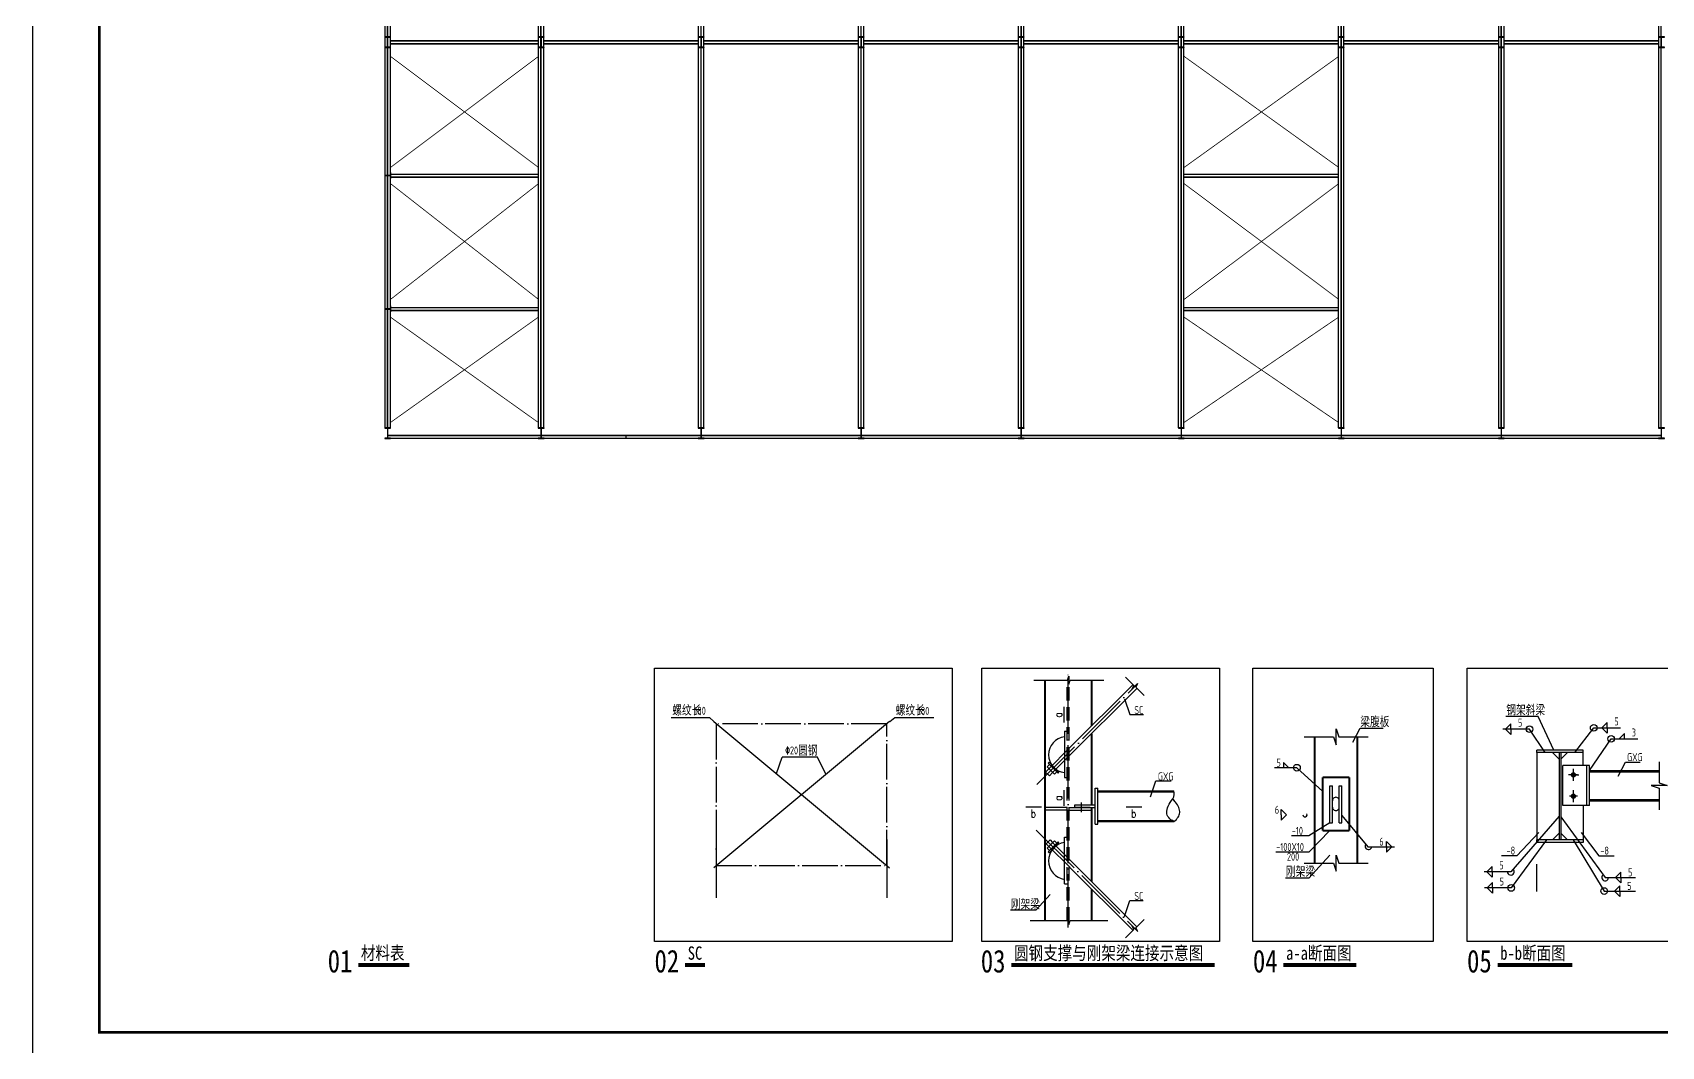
# Model space of a CAD drawing. Extents: x 3335981 to 3441081, y -1122115 to -866695.
# Drawn here: x 3335981 to 3397045, y -1002840 to -964832 of the extents above; entities that cross this region are included whole.
import ezdxf
from ezdxf.lldxf.tags import DXFTag

# ---------------------------------------------------------------- set-up
doc = ezdxf.new("R2010")
doc.units = 0
doc.header["$LTSCALE"] = 1000
doc.header["$MEASUREMENT"] = 0
for name, pattern in [('2', [3800, 3000, -300, 200, -300]), ('3', [500, 300, -200]), ('DASHED', [0.75, 0.5, -0.25]), ('DOTE', [2.42, 2, -0.2, 0.02, -0.2])]:
    doc.linetypes.add(name, pattern=pattern)
doc.layers.get('0').update_dxf_attribs({"color": 2})
for name, color, linetype in [('AXIS', 3, 'Continuous'), ('DIM_LEAD', 3, 'Continuous'), ('DIM_SYMB', 3, 'Continuous'), ('E_WINDOW', 4, 'Continuous'), ('PUB_TEXT', 7, 'Continuous'), ('PUB_TITLE', 4, 'Continuous'), ('中文', 2, 'Continuous'), ('剖断线', 253, 'Continuous'), ('图名下划线', 7, 'Continuous'), ('尺寸线及数字', 253, 'Continuous'), ('层0', 7, 'Continuous'), ('层10', 253, 'Continuous'), ('层1003', 253, 'Continuous'), ('层1004', 253, 'Continuous'), ('层1006', 253, 'Continuous'), ('层180', 2, 'Continuous'), ('折断线', 7, 'Continuous'), ('轴线__点划线', 253, '2'), ('钢筋标注', 253, 'Continuous'), ('附图框', 251, 'Continuous')]:
    doc.layers.add(name, color=color, linetype=linetype)
doc.styles.add('BIANHAO', font='SIMHEI.TTF', dxfattribs={"width": 0.8})
doc.styles.add('GBSTYLE', font='SIMPLEX.shx', dxfattribs={"width": 0.7, "bigfont": 'HZTXT.shx'})
doc.styles.add('TSSD', font='tssdeng.shx', dxfattribs={"width": 0.7, "height": 300, "bigfont": 'tssdchn.shx'})
doc.styles.add('TUMING', font='SimSun.ttf', dxfattribs={"width": 0.8, "height": 500})
tags = doc.linetypes.add('DASH', pattern=[0.35, 0.25, -0.1]).pattern_tags.tags
tags[6:7] = [DXFTag(74, 4), DXFTag(75, 0), DXFTag(340, '0'), DXFTag(46, 1.0), DXFTag(50, 0.0), DXFTag(44, 0.0), DXFTag(45, 0.0)]
tags[4:5] = [DXFTag(74, 4), DXFTag(75, 0), DXFTag(340, '0'), DXFTag(46, 1.0), DXFTag(50, 0.0), DXFTag(44, 0.0), DXFTag(45, 0.0)]

# ---------------------------------------------------------------- blocks, each defined once
blk = doc.blocks.new('SC节点1')
for p, q in [((1237, 8612), (1438, 8018)), ((1438, 8018), (1942, 8018)), ((2211, 4935), (2412, 5530)), ((2412, 5530), (2989, 5530)), ((-1556, 1278), (-2089, 683)), ((-2089, 683), (-3045, 683)), ((1237, 452), (1438, 1046)), ((1438, 1046), (1935, 1046))]:
    blk.add_line(p, q)
at = {"layer": '剖断线', "const_width": 45}
for points in [[(-1034, 8314), (-1034, 7714)], [(-1034, 8314), (-1034, 7714)], [(-1034, 5194), (-1034, 4594)], [(-1034, 5194), (-1034, 4594)], [(-2474, 4555), (-1874, 4555)], [(-2474, 4555), (-1874, 4555)], [(1287, 4555), (1887, 4555)], [(1287, 4555), (1887, 4555)]]:
    blk.add_lwpolyline(points, dxfattribs=at)
at = {"layer": '图名下划线', "const_width": 70}
for points in [[(-1750, 4435), (-1750, 9314)], [(-1750, 4435), (-1750, 9314)], [(0, 7591), (0, 9314)], [(0, 7591), (0, 9314)], [(0, 4635), (0, 7308)], [(0, 4635), (0, 7308)], [(-1750, 297), (-1750, 4535)], [(-1750, 297), (-1750, 4535)], [(0, 1761), (0, 4535)], [(0, 1761), (0, 4535)], [(0, 297), (0, 1478)], [(0, 297), (0, 1478)]]:
    blk.add_lwpolyline(points, dxfattribs=at)
at = {"layer": '尺寸线及数字'}
blk.add_line((-56, 4535), (-614, 4535), dxfattribs=at)
blk.add_line((-56, 4535), (-614, 4535), dxfattribs=at)
at = {"layer": '层0', "color": 7}
for p, q in [((-1016, 7394), (-1016, 5659)), ((-1016, 7394), (-1016, 5659)), ((-1016, 7394), (-915, 7393)), ((-1016, 7394), (-1016, 5659)), ((-1016, 7394), (-1016, 5659)), ((-1016, 7394), (-915, 7393)), ((-1669, 6056), (-1580, 6146)), ((-1669, 6056), (-1580, 6146)), ((-1594, 6233), (-1630, 6197)), ((-1594, 6233), (-1630, 6197)), ((-1256, 5817), (-1630, 6197)), ((-1256, 5817), (-1630, 6197)), ((-1223, 5849), (-1594, 6233)), ((-1223, 5849), (-1594, 6233)), ((-1725, 5866), (-1602, 5989)), ((-1725, 5866), (-1602, 5989)), ((-1584, 5724), (-1725, 5866)), ((-1584, 5724), (-1725, 5866)), ((-1394, 5781), (-1669, 6056)), ((-1394, 5781), (-1669, 6056)), ((-1584, 5724), (-1461, 5848)), ((-1584, 5724), (-1461, 5848)), ((-1394, 5781), (-1307, 5868)), ((-1394, 5781), (-1307, 5868)), ((-1256, 5817), (-1223, 5849)), ((-1256, 5817), (-1223, 5849)), ((-1016, 5659), (-915, 5659)), ((-1016, 5659), (-915, 5659)), ((131, 5265), (231, 5265)), ((131, 3905), (131, 5265)), ((131, 5265), (231, 5265)), ((131, 3905), (131, 5265)), ((231, 3905), (231, 5265)), ((231, 3905), (231, 5265)), ((231, 5155), (3088, 5155)), ((231, 5155), (3088, 5155)), ((-915, 4535), (-1750, 4535)), ((-915, 4535), (-1750, 4535)), ((-915, 4435), (-1750, 4435)), ((-915, 4435), (-1750, 4435)), ((-915, 4435), (-1584, 4435)), ((-915, 4435), (-1584, 4435)), ((-915, 4435), (-915, 4535)), ((-915, 4435), (-915, 4535)), ((-835, 4535), (131, 4535)), ((-835, 4535), (131, 4535)), ((-835, 4435), (0, 4435)), ((-835, 4435), (0, 4435)), ((-627, 4535), (-627, 4635)), ((-627, 4635), (131, 4635)), ((-627, 4535), (-627, 4635)), ((-627, 4635), (131, 4635)), ((131, 3905), (231, 3905)), ((131, 3905), (231, 3905)), ((231, 4015), (3088, 4015)), ((231, 4015), (3088, 4015)), ((-1699, 3177), (-1558, 3319)), ((-1699, 3177), (-1558, 3319)), ((-1699, 3177), (-1602, 3080)), ((-1699, 3177), (-1602, 3080)), ((-1394, 3288), (-1669, 3013)), ((-1394, 3288), (-1669, 3013)), ((-1256, 3253), (-1630, 2873)), ((-1256, 3253), (-1630, 2873)), ((-1256, 3253), (-1630, 2873)), ((-1256, 3253), (-1630, 2873)), ((-1223, 3220), (-1594, 2836)), ((-1223, 3220), (-1594, 2836)), ((-1558, 3319), (-1461, 3222)), ((-1558, 3319), (-1461, 3222)), ((-1394, 3288), (-1307, 3201)), ((-1394, 3288), (-1307, 3201)), ((-1256, 3253), (-1223, 3220)), ((-1256, 3253), (-1223, 3220)), ((-1016, 1676), (-1016, 3427)), ((-1016, 3427), (-915, 3427)), ((-1016, 1676), (-1016, 3427)), ((-1016, 3427), (-915, 3427)), ((-1669, 3013), (-1580, 2923)), ((-1669, 3013), (-1580, 2923)), ((-1594, 2836), (-1630, 2873)), ((-1594, 2836), (-1630, 2873)), ((-835, 2596), (1696, 65)), ((-835, 2596), (1696, 65)), ((-835, 2313), (1554, -76)), ((-835, 2313), (1554, -76)), ((-1016, 1676), (-915, 1676)), ((-1016, 1676), (-915, 1676))]:
    blk.add_line(p, q, dxfattribs=at)
blk.add_lwpolyline([(3088, 4015), (3027, 4045), (2974, 4078), (2928, 4115), (2890, 4155), (2861, 4198), (2839, 4244), (2825, 4294), (2819, 4346), (2821, 4402), (2831, 4461), (2849, 4523), (2874, 4589), (2908, 4657), (2949, 4729), (2999, 4804), (3045, 4863), (3077, 4936), (3095, 5022), (3099, 5090), (3088, 5155)], dxfattribs=at)
blk.add_lwpolyline([(3088, 4015), (3027, 4045), (2974, 4078), (2928, 4115), (2890, 4155), (2861, 4198), (2839, 4244), (2825, 4294), (2819, 4346), (2821, 4402), (2831, 4461), (2849, 4523), (2874, 4589), (2908, 4657), (2949, 4729), (2999, 4804), (3045, 4863), (3077, 4936), (3095, 5022), (3099, 5090), (3088, 5155)], dxfattribs=at)
at = {"layer": '层0', "color": 7, "const_width": 45}
blk.add_lwpolyline([(-381, 4355), (-381, 4725)], dxfattribs=at)
blk.add_lwpolyline([(-381, 4355), (-381, 4725)], dxfattribs=at)
at = {"layer": '层0'}
for centre, radius, start, end in [((-943, 6511), 673, 96.26526, 263.74186), ((-943, 6511), 673, 96.26532, 263.7418), ((-915, 2534), 700, 98.27631, 261.71854), ((-915, 2534), 700, 98.28125, 261.71876)]:
    blk.add_arc(centre, radius, start, end, dxfattribs=at)
at = {"layer": '层1003'}
for p, q in [((-835, 6756), (1553, 9144)), ((-835, 6756), (1553, 9144)), ((-835, 6473), (1694, 9002)), ((-835, 6473), (1694, 9002))]:
    blk.add_line(p, q, dxfattribs=at)
at = {"layer": '层1004', "linetype": 'DASHED'}
for p, q in [((-915, 297), (-915, 9314)), ((-835, 297), (-835, 9314))]:
    blk.add_line(p, q, dxfattribs=at)
at = {"layer": '层1004', "color": 7}
for p, q in [((-1602, 5989), (-835, 6756)), ((-1602, 5989), (-835, 6756)), ((-1461, 5848), (-835, 6473)), ((-1461, 5848), (-835, 6473)), ((3045, 4863), (3045, 4863)), ((3045, 4863), (3045, 4863)), ((-1602, 3080), (-815, 2293)), ((-1602, 3080), (-815, 2293)), ((-1461, 3222), (-835, 2596)), ((-1461, 3222), (-835, 2596))]:
    blk.add_line(p, q, dxfattribs=at)
at = {"layer": '层1004', "linetype": 'DASH'}
for p, q in [((231, 5125), (3088, 5125)), ((231, 4045), (3033, 4045))]:
    blk.add_line(p, q, dxfattribs=at)
at = {"layer": '层1004', "color": 7}
blk.add_lwpolyline([(3088, 4015), (3136, 4052), (3177, 4091), (3213, 4131), (3242, 4172), (3266, 4213), (3284, 4256), (3296, 4300), (3303, 4344), (3304, 4390), (3298, 4437), (3287, 4484), (3270, 4533), (3248, 4582), (3219, 4633), (3185, 4684), (3149, 4734), (3118, 4762), (3090, 4801), (3066, 4835), (3045, 4863), (3045, 4863)], dxfattribs=at)
blk.add_lwpolyline([(3088, 4015), (3136, 4052), (3177, 4091), (3213, 4131), (3242, 4172), (3266, 4213), (3284, 4256), (3296, 4300), (3303, 4344), (3304, 4390), (3298, 4437), (3287, 4484), (3270, 4533), (3248, 4582), (3219, 4633), (3185, 4684), (3149, 4734), (3118, 4762), (3090, 4801), (3066, 4835), (3045, 4863), (3045, 4863)], dxfattribs=at)
at = {"layer": '折断线'}
for points in [[(-2168, 9314), (-907, 9314), (-857, 9464), (-857, 9164), (-807, 9314), (454, 9314)], [(-2168, 9314), (-907, 9314), (-857, 9464), (-857, 9164), (-807, 9314), (454, 9314)], [(1274, 9423), (1585, 9111), (1514, 8970), (1726, 9182), (1656, 9041), (1967, 8730)], [(1274, 9423), (1585, 9111), (1514, 8970), (1726, 9182), (1656, 9041), (1967, 8730)], [(-2298, 297), (-906, 297), (-856, 447), (-856, 147), (-806, 297), (608, 297)], [(-2298, 297), (-906, 297), (-856, 447), (-856, 147), (-806, 297), (608, 297)], [(1276, -355), (1587, -44), (1516, 97), (1728, -115), (1658, 27), (1969, 338)], [(1276, -355), (1587, -44), (1516, 97), (1728, -115), (1658, 27), (1969, 338)]]:
    blk.add_lwpolyline(points, dxfattribs=at)
at = {"layer": '轴线__点划线', "color": 94, "linetype": 'DOTE'}
for p, q in [((-2052, 5397), (1720, 9170)), ((-875, 32), (-875, 9616)), ((-2072, 3692), (1722, -103))]:
    blk.add_line(p, q, dxfattribs=at)
at = {"ltscale": 50, "style": 'GBSTYLE', "width": 0.8}
for p in [(-1108, 7908, 0), (-1108, 4788, 0)]:
    blk.add_text('a', height=300, rotation=90, dxfattribs=at).set_placement(p)
for p in [(-2279, 4155, 0), (1482, 4155, 0)]:
    blk.add_text('b', height=300, dxfattribs=at).set_placement(p)
at = {"layer": '钢筋标注', "style": 'TSSD', "width": 0.7}
for s, height, p in [('SC', 300, (1602, 8039, 0)), ('GXG', 300, (2486, 5551, 0)), ('SC', 300, (1602, 1068, 0)), ('刚架梁', 400, (-3028, 705, 0))]:
    blk.add_text(s, height=height, dxfattribs=at).set_placement(p)
blk = doc.blocks.new('SC节点4')
for p, q in [((629, 4839), (901, 5359)), ((901, 5359), (1769, 5359)), ((-1965, 4084), (-1965, 3884)), ((-1016, 1326), (-1674, 1326)), ((-230, 1815), (-1016, 1326)), ((-230, 1525), (-1016, 720)), ((-1016, 720), (-2257, 720)), ((-230, 606), (-1016, -254)), ((-1016, -254), (-1893, -254))]:
    blk.add_line(p, q)
blk.add_arc((-1164, 2117), 77.6, 180, 28.53094)
at = {"layer": 'DIM_LEAD'}
for p, q in [((220, 2086), (1193, 922)), ((1193, 922), (2195, 922))]:
    blk.add_line(p, q, dxfattribs=at)
blk.add_lwpolyline([(220, 2086, 0, 26.7, 0), (284, 2009, 0, 0, 0)], format="xyseb", dxfattribs=at)
at = {"layer": '图名下划线', "const_width": 70}
for points in [[(-800, 300), (-800, 5043)], [(-800, 300), (-800, 5043)], [(800, 5043), (800, 300)], [(800, 5043), (800, 300)], [(-500, 1525), (-500, 3525)], [(-500, 3525), (500, 3525)], [(-500, 1525), (-500, 3525)], [(-500, 3525), (500, 3525)], [(500, 3525), (500, 1525)], [(500, 3525), (500, 1525)], [(500, 1525), (-500, 1525)], [(500, 1525), (-500, 1525)]]:
    blk.add_lwpolyline(points, dxfattribs=at)
at = {"layer": '层1003'}
for p, q in [((-1465, 3884), (-2306, 3884)), ((-1465, 3884), (-2306, 3884)), ((-1765, 3884), (-1965, 4084)), ((-1765, 3884), (-1965, 4084)), ((-500, 2992), (-1465, 3884)), ((-500, 2992), (-1465, 3884)), ((-2051, 2117), (-2051, 2317)), ((-1851, 2117), (-2051, 2317)), ((-2051, 2117), (-2051, 2317)), ((-1851, 2117), (-2051, 2317)), ((-2051, 2117), (-2051, 1917)), ((-1851, 2117), (-2051, 1917)), ((-2051, 2117), (-2051, 1917)), ((-1851, 2117), (-2051, 1917)), ((1888, 922), (1888, 1122)), ((1888, 1122), (2088, 922)), ((1888, 922), (1888, 1122)), ((1888, 1122), (2088, 922)), ((1888, 922), (1888, 722)), ((1888, 722), (2088, 922)), ((1888, 922), (1888, 722)), ((1888, 722), (2088, 922))]:
    blk.add_line(p, q, dxfattribs=at)
blk.add_circle((-1465, 3884), 125, dxfattribs=at)
blk.add_circle((-1465, 3884), 125, dxfattribs=at)
blk.add_arc((1213, 939), 125, 141.0868, 352.17431, dxfattribs=at)
at = {"layer": '层1004'}
for p, q in [((-230, 1815), (-230, 3205)), ((-230, 3205), (-130, 3205)), ((-230, 1815), (-230, 3205)), ((-230, 3205), (-130, 3205)), ((-130, 1815), (-130, 3205)), ((-130, 1815), (-130, 3205)), ((120, 1815), (120, 3205)), ((120, 3205), (220, 3205)), ((120, 1815), (120, 3205)), ((120, 3205), (220, 3205)), ((220, 1815), (220, 3205)), ((220, 1815), (220, 3205)), ((-230, 1815), (-130, 1815)), ((-230, 1815), (-130, 1815)), ((120, 1815), (220, 1815)), ((120, 1815), (220, 1815))]:
    blk.add_line(p, q, dxfattribs=at)
for centre, start, end in [((-5, 2650), 357.69138, 182.30864), ((-5, 2650), 357.68793, 182.31206), ((-5, 2400), 177.71296, 2.27638), ((-5, 2400), 177.71981, 2.27661)]:
    blk.add_arc(centre, 125, start, end, dxfattribs=at)
at = {"layer": '折断线'}
for points in [[(-1200, 5043), (-100, 5043), (0, 4743), (0, 5343), (100, 5043), (1200, 5043)], [(-1200, 5043), (-100, 5043), (0, 4743), (0, 5343), (100, 5043), (1200, 5043)], [(-1200, 300), (-100, 300), (0, 0), (0, 600), (100, 300), (1200, 300)], [(-1200, 300), (-100, 300), (0, 0), (0, 600), (100, 300), (1200, 300)]]:
    blk.add_lwpolyline(points, dxfattribs=at)
at = {"layer": '钢筋标注', "style": 'TSSD', "width": 0.7}
for s, height, p in [('梁腹板', 400, (911, 5401)), ('5', 300, (-2233, 3922)), ('6', 300, (-2294, 2156)), ('-10', 300, (-1656, 1368)), ('6', 300, (1623, 961)), ('-100X10', 300, (-2240, 762)), ('200', 300, (-1839, 399)), ('刚架梁', 400, (-1876, -212))]:
    blk.add_text(s, height=height, dxfattribs=at).set_placement(p)
blk = doc.blocks.new('SC节点5')
for p, q in [((-825, 6462), (-2034, 6462)), ((-231, 5205), (-825, 6462)), ((2176, 4227), (2449, 4747)), ((2449, 4747), (3006, 4747)), ((-792, 2116), (-1620, 1245)), ((787, 2116), (1447, 1245)), ((-1620, 1245), (-2197, 1245)), ((1447, 1245), (2023, 1245))]:
    blk.add_line(p, q)
at = {"linetype": 'ByBlock', "ltscale": 0.01}
for p, q in [((-870, 5115), (-870, 5205)), ((870, 5115), (870, 5205))]:
    blk.add_line(p, q, dxfattribs=at)
at = {"layer": '中文'}
for p, q in [((870, 5205), (-870, 5205)), ((870, 5205), (-870, 5205)), ((870, 5115), (-870, 5115)), ((-870, 5115), (-870, 1835)), ((870, 5115), (-870, 5115)), ((-30, 4865), (-280, 5115)), ((-30, 4865), (-280, 5115)), ((-30, 5115), (-30, 1835)), ((-30, 5115), (-30, 1835)), ((30, 5115), (30, 1835)), ((280, 5115), (30, 4865)), ((30, 5115), (30, 1835)), ((280, 5115), (30, 4865)), ((870, 4625), (870, 5115)), ((1099, 4445), (3719, 4445)), ((1099, 4445), (3719, 4445)), ((870, 3125), (870, 1835)), ((870, 3125), (870, 1835)), ((1099, 3305), (3719, 3305)), ((1099, 3305), (3719, 3305)), ((-870, 1745), (-870, 1835)), ((870, 1835), (-870, 1835)), ((-870, 1745), (-870, 1835)), ((870, 1835), (-870, 1835)), ((-30, 2085), (-280, 1835)), ((-30, 2085), (-280, 1835)), ((30, 2085), (280, 1835)), ((30, 2085), (280, 1835)), ((870, 1835), (870, 1745)), ((870, 1835), (870, 1745)), ((870, 1745), (-870, 1745)), ((870, 1745), (-870, 1745))]:
    blk.add_line(p, q, dxfattribs=at)
at = {"layer": '尺寸线及数字'}
blk.add_line((-870, -100), (-870, 923), dxfattribs=at)
blk.add_line((-870, -100), (-870, 923), dxfattribs=at)
at = {"layer": '层10'}
for p, q in [((99, 3125), (99, 4625)), ((1099, 4625), (99, 4625)), ((99, 3125), (99, 4625)), ((1099, 4625), (99, 4625)), ((649, 4275), (349, 4275)), ((649, 4275), (349, 4275)), ((499, 4050), (499, 4500)), ((499, 4050), (499, 4500)), ((999, 3125), (999, 4625)), ((999, 3125), (999, 4625)), ((1099, 3125), (1099, 4625)), ((1099, 3125), (1099, 4625)), ((499, 3250), (499, 3700)), ((499, 3250), (499, 3700)), ((1099, 3125), (99, 3125)), ((1099, 3125), (99, 3125)), ((649, 3475), (349, 3475)), ((649, 3475), (349, 3475))]:
    blk.add_line(p, q, dxfattribs=at)
at = {"layer": '层10', "color": 7}
for p, q in [((499, 4275), (321, 4275)), ((499, 4275), (321, 4275)), ((499, 4075), (499, 4475)), ((499, 4075), (499, 4475)), ((499, 4275), (703, 4275)), ((499, 4275), (703, 4275))]:
    blk.add_line(p, q, dxfattribs=at)
at = {"layer": '层10', "const_width": 100}
for points in [[(549, 4275, 1), (449, 4275, 1), (549, 4275, 1)], [(549, 4275, 1), (449, 4275, 1), (549, 4275, 1)], [(549, 3475, 1), (449, 3475, 1), (549, 3475, 1)], [(549, 3475, 1), (449, 3475, 1), (549, 3475, 1)]]:
    blk.add_lwpolyline(points, format="xyb", dxfattribs=at)
at = {"layer": '层1003'}
for p, q in [((-1849, 6192), (-2049, 5992)), ((-1849, 6192), (-2049, 5992)), ((-1849, 5992), (-1849, 6192)), ((-1849, 5992), (-1849, 6192)), ((1561, 6038), (1761, 6238)), ((1561, 6038), (1761, 6238)), ((1761, 6038), (1761, 6238)), ((1761, 6038), (1761, 6238)), ((-1149, 5992), (-2149, 5992)), ((-1149, 5992), (-2149, 5992)), ((-1849, 5792), (-2049, 5992)), ((-1849, 5792), (-2049, 5992)), ((-1849, 5992), (-1849, 5792)), ((-1849, 5992), (-1849, 5792)), ((-564, 5115), (-1149, 5992)), ((-564, 5115), (-1149, 5992)), ((550, 5115), (1261, 6038)), ((550, 5115), (1261, 6038)), ((1099, 4445), (1916, 5625)), ((1099, 4445), (1916, 5625)), ((1261, 6038), (2262, 6038)), ((1261, 6038), (2262, 6038)), ((1561, 6038), (1761, 5838)), ((1561, 6038), (1761, 5838)), ((1761, 6038), (1761, 5838)), ((1761, 6038), (1761, 5838)), ((1916, 5625), (2916, 5625)), ((1916, 5625), (2916, 5625)), ((2216, 5625), (2416, 5825)), ((2216, 5625), (2416, 5825)), ((2416, 5625), (2416, 5825)), ((2416, 5625), (2416, 5825)), ((-30, 2733), (-1849, 644)), ((-30, 2733), (-1849, 644)), ((30, 2698), (1686, 426)), ((30, 2698), (1686, 426)), ((-506, 1835), (-1838, 36)), ((-506, 1835), (-1838, 35)), ((492, 1835), (1652, -79)), ((492, 1835), (1652, -79)), ((-1849, 644), (-2849, 644)), ((-1849, 644), (-2849, 644)), ((-2549, 844), (-2749, 644)), ((-2549, 844), (-2749, 644)), ((-2549, 444), (-2749, 644)), ((-2549, 444), (-2749, 644)), ((-2549, 644), (-2549, 844)), ((-2549, 644), (-2549, 844)), ((-2549, 644), (-2549, 444)), ((-2549, 644), (-2549, 444)), ((2080, 426), (2280, 626)), ((2080, 426), (2280, 626)), ((2280, 426), (2280, 626)), ((2280, 426), (2280, 626)), ((-1838, 36), (-2838, 36)), ((-1838, 35), (-2838, 35)), ((-2538, 236), (-2738, 36)), ((-2538, 236), (-2738, 35)), ((-2538, -164), (-2738, 36)), ((-2538, -165), (-2738, 35)), ((-2538, 36), (-2538, 236)), ((-2538, 35), (-2538, 236)), ((-2538, 36), (-2538, -164)), ((-2538, 35), (-2538, -165)), ((1686, 426), (2821, 426)), ((1686, 426), (2821, 426)), ((2045, -79), (2245, 121)), ((2045, -79), (2245, 121)), ((2080, 426), (2280, 226)), ((2080, 426), (2280, 226)), ((2245, -79), (2245, 121)), ((2245, -79), (2245, 121)), ((2280, 426), (2280, 226)), ((2280, 426), (2280, 226)), ((1652, -79), (2652, -79)), ((1652, -79), (2825, -79)), ((2045, -79), (2245, -279)), ((2045, -79), (2245, -279)), ((2245, -79), (2245, -279)), ((2245, -79), (2245, -279))]:
    blk.add_line(p, q, dxfattribs=at)
for centre in [(-1149, 5992), (-1149, 5992), (1261, 6038), (1261, 6038), (1916, 5625), (1916, 5625), (-1838, 36), (-1838, 35), (1652, -79), (1652, -79)]:
    blk.add_circle(centre, 125, dxfattribs=at)
for centre, start, end in [((-1849, 644), 179.90907, 48.96071), ((-1849, 644), 179.90132, 48.99193), ((1686, 426), 126.17236, 0), ((1686, 426), 126.175, 0)]:
    blk.add_arc(centre, 125, start, end, dxfattribs=at)
for points in [[(-564, 5115), (-632, 5190), (-607, 5207)], [(-564, 5115), (-632, 5190), (-607, 5207)], [(550, 5115), (599, 5204), (623, 5185)], [(550, 5115), (599, 5204), (623, 5185)], [(1099, 4445), (1143, 4536), (1168, 4519)], [(1099, 4445), (1143, 4536), (1168, 4519)], [(-30, 2733), (-85, 2648), (-107, 2667)], [(-30, 2733), (-85, 2648), (-107, 2667)], [(30, 2698), (101, 2626), (77, 2609)], [(30, 2698), (101, 2626), (77, 2609)], [(-506, 1835), (-554, 1746), (-578, 1764)], [(-506, 1835), (-554, 1746), (-578, 1764)], [(492, 1835), (557, 1758), (531, 1742)], [(492, 1835), (557, 1758), (531, 1742)]]:
    blk.add_solid(points, dxfattribs=at)
at = {"layer": '层1004', "linetype": 'DASH'}
for p, q in [((1099, 4395), (3719, 4395)), ((1099, 3355), (3719, 3355))]:
    blk.add_line(p, q, dxfattribs=at)
at = {"layer": '折断线'}
blk.add_lwpolyline([(3719, 4760), (3719, 3975), (4019, 3875), (3419, 3875), (3719, 3775), (3719, 2970)], dxfattribs=at)
blk.add_lwpolyline([(3719, 4760), (3719, 3975), (4019, 3875), (3419, 3875), (3719, 3775), (3719, 2970)], dxfattribs=at)
at = {"layer": '钢筋标注', "style": 'TSSD', "width": 0.7}
for s, height, p in [('钢架斜梁', 400, (-2016, 6504)), ('5', 300, (-1579, 6082)), ('5', 300, (2032, 6128)), ('3', 300, (2686, 5715)), ('GXG', 300, (2512, 4789)), ('-8', 300, (-2006, 1287)), ('-8', 300, (1509, 1287)), ('5', 300, (-2279, 734)), ('5', 300, (2550, 469)), ('5', 300, (-2268, 126)), ('5', 300, (2515, -36))]:
    blk.add_text(s, height=height, dxfattribs=at).set_placement(p)
blk = doc.blocks.new('sc1')
at = {"layer": 'AXIS'}
for p, q in [((466708, -29337), (466708, -32627)), ((476308, -29337), (476308, -32627))]:
    blk.add_line(p, q, dxfattribs=at)
at = {"layer": 'DIM_LEAD'}
for p, q in [((464170, -22483, 0), (466329, -22483, 0)), ((466567, -22704), (466329, -22483, 0)), ((476470, -22709), (476750, -22483, 0)), ((476750, -22483, 0), (478956, -22483, 0)), ((470099, -25626, 0), (470409, -24716)), ((472402, -24716), (470409, -24716)), ((470409, -24716), (470409, -24716)), ((472869, -25666, 0), (472402, -24716))]:
    blk.add_line(p, q, dxfattribs=at)
at = {"layer": '层1006'}
for q in [(466538, -22664), (466539, -22664)]:
    blk.add_line((466708, -22833), q, dxfattribs=at)
at = {"layer": '层1006', "const_width": 5.98}
blk.add_lwpolyline([(466711, -22833, 1), (466705, -22833, 1), (466711, -22833, 1)], format="xyb", dxfattribs=at)
blk.add_lwpolyline([(466711, -22833, 1), (466705, -22833, 1), (466711, -22833, 1)], format="xyb", dxfattribs=at)
at = {"layer": '层180', "color": 2, "linetype": '3'}
for p, q in [((476450, -22704), (466567, -30938)), ((466567, -22704), (476450, -30938)), ((466567, -30938), (466567, -30938))]:
    blk.add_line(p, q, dxfattribs=at)
at = {"layer": '层180', "color": 2, "linetype": 'DOTE'}
for p, q in [((466708, -22833), (466708, -30808)), ((476308, -22833), (466708, -22833)), ((476308, -30808), (476308, -22833)), ((466708, -30808), (476308, -30808))]:
    blk.add_line(p, q, dxfattribs=at)
at = {"layer": '层180', "const_width": 27}
for points in [[(466557, -30926), (476439, -22692)], [(466556, -22716), (476438, -30949)], [(476461, -22716), (466577, -30950)], [(476461, -30927), (466577, -22692)], [(466557, -30926), (466557, -30926)], [(466577, -30950), (466577, -30950)]]:
    blk.add_lwpolyline(points, dxfattribs=at)
at = {"layer": '轴线__点划线', "color": 94, "linetype": '3'}
blk.add_line((476308, -30690), (476308, -32381), dxfattribs=at)
at = {"layer": 'DIM_LEAD', "color": 7, "style": 'TSSD', "width": 0.7}
for s, height, p in [('螺纹长', 600, (464229, -22376, 0)), ('180', 450, (465468, -22326, 0)), ('螺纹长', 600, (476809, -22376, 0)), ('180', 450, (478048, -22326, 0)), ('\x8220', 450, (470585, -24559)), ('圆钢', 600, (471315, -24636))]:
    blk.add_text(s, height=height, dxfattribs=at).set_placement(p)

msp = doc.modelspace()

# ---------------------------------------------------------------- linework, layer by layer
at = {"linetype": 'ByBlock', "ltscale": 0.01}
msp.add_line((3358223, -979928), (3358223, -980042), dxfattribs=at)
for points in [[(3349405, -965002), (3349405, -964992), (3349185, -964992), (3349185, -965002), (3349292, -965002), (3349292, -965382), (3349185, -965382), (3349185, -965392), (3349405, -965392), (3349405, -965382), (3349298, -965382), (3349298, -965002)], [(3355155, -965002), (3355155, -964992), (3354935, -964992), (3354935, -965002), (3355042, -965002), (3355042, -965382), (3354935, -965382), (3354935, -965392), (3355155, -965392), (3355155, -965382), (3355048, -965382), (3355048, -965002)], [(3361155, -965002), (3361155, -964992), (3360935, -964992), (3360935, -965002), (3361042, -965002), (3361042, -965382), (3360935, -965382), (3360935, -965392), (3361155, -965392), (3361155, -965382), (3361048, -965382), (3361048, -965002)], [(3367155, -965002), (3367155, -964992), (3366935, -964992), (3366935, -965002), (3367042, -965002), (3367042, -965382), (3366935, -965382), (3366935, -965392), (3367155, -965392), (3367155, -965382), (3367048, -965382), (3367048, -965002)], [(3373155, -965002), (3373155, -964992), (3372935, -964992), (3372935, -965002), (3373042, -965002), (3373042, -965382), (3372935, -965382), (3372935, -965392), (3373155, -965392), (3373155, -965382), (3373048, -965382), (3373048, -965002)], [(3379155, -965002), (3379155, -964992), (3378935, -964992), (3378935, -965002), (3379042, -965002), (3379042, -965382), (3378935, -965382), (3378935, -965392), (3379155, -965392), (3379155, -965382), (3379048, -965382), (3379048, -965002)], [(3385155, -965002), (3385155, -964992), (3384935, -964992), (3384935, -965002), (3385042, -965002), (3385042, -965382), (3384935, -965382), (3384935, -965392), (3385155, -965392), (3385155, -965382), (3385048, -965382), (3385048, -965002)], [(3391155, -965002), (3391155, -964992), (3390935, -964992), (3390935, -965002), (3391042, -965002), (3391042, -965382), (3390935, -965382), (3390935, -965392), (3391155, -965392), (3391155, -965382), (3391048, -965382), (3391048, -965002)], [(3397155, -965002), (3397155, -964992), (3396935, -964992), (3396935, -965002), (3397042, -965002), (3397042, -965382), (3396935, -965382), (3396935, -965392), (3397155, -965392), (3397155, -965382), (3397048, -965382), (3397048, -965002)], [(3349195, -970082), (3349185, -970082), (3349185, -970302), (3349195, -970302), (3349195, -970195), (3349395, -970195), (3349395, -970302), (3349405, -970302), (3349405, -970082), (3349395, -970082), (3349395, -970189), (3349195, -970189)], [(3349195, -975082), (3349185, -975082), (3349185, -975302), (3349195, -975302), (3349195, -975195), (3349395, -975195), (3349395, -975302), (3349405, -975302), (3349405, -975082), (3349395, -975082), (3349395, -975189), (3349195, -975189)], [(3349405, -979662), (3349405, -979652), (3349185, -979652), (3349185, -979662), (3349292, -979662), (3349292, -980042), (3349185, -980042), (3349185, -980052), (3349405, -980052), (3349405, -980042), (3349298, -980042), (3349298, -979662)], [(3355155, -979662), (3355155, -979652), (3354935, -979652), (3354935, -979662), (3355042, -979662), (3355042, -980042), (3354935, -980042), (3354935, -980052), (3355155, -980052), (3355155, -980042), (3355048, -980042), (3355048, -979662)], [(3361155, -979662), (3361155, -979652), (3360935, -979652), (3360935, -979662), (3361042, -979662), (3361042, -980042), (3360935, -980042), (3360935, -980052), (3361155, -980052), (3361155, -980042), (3361048, -980042), (3361048, -979662)], [(3367155, -979662), (3367155, -979652), (3366935, -979652), (3366935, -979662), (3367042, -979662), (3367042, -980042), (3366935, -980042), (3366935, -980052), (3367155, -980052), (3367155, -980042), (3367048, -980042), (3367048, -979662)], [(3373155, -979662), (3373155, -979652), (3372935, -979652), (3372935, -979662), (3373042, -979662), (3373042, -980042), (3372935, -980042), (3372935, -980052), (3373155, -980052), (3373155, -980042), (3373048, -980042), (3373048, -979662)], [(3379155, -979662), (3379155, -979652), (3378935, -979652), (3378935, -979662), (3379042, -979662), (3379042, -980042), (3378935, -980042), (3378935, -980052), (3379155, -980052), (3379155, -980042), (3379048, -980042), (3379048, -979662)], [(3385155, -979662), (3385155, -979652), (3384935, -979652), (3384935, -979662), (3385042, -979662), (3385042, -980042), (3384935, -980042), (3384935, -980052), (3385155, -980052), (3385155, -980042), (3385048, -980042), (3385048, -979662)], [(3391155, -979662), (3391155, -979652), (3390935, -979652), (3390935, -979662), (3391042, -979662), (3391042, -980042), (3390935, -980042), (3390935, -980052), (3391155, -980052), (3391155, -980042), (3391048, -980042), (3391048, -979662)], [(3397155, -979662), (3397155, -979652), (3396935, -979652), (3396935, -979662), (3397042, -979662), (3397042, -980042), (3396935, -980042), (3396935, -980052), (3397155, -980052), (3397155, -980042), (3397048, -980042), (3397048, -979662)]]:
    msp.add_lwpolyline(points, close=True)
at = {"linetype": 'ByBlock', "ltscale": 0.01, "const_width": 30}
for points in [[(3349405, -965727), (3354945, -969886)], [(3354945, -965727), (3349405, -969886)], [(3379155, -965727), (3384945, -969886)], [(3384945, -965727), (3379155, -969886)], [(3349405, -974832), (3354945, -970498)], [(3354945, -974832), (3349405, -970498)], [(3379155, -974832), (3384945, -970498)], [(3384945, -974832), (3379155, -970498)], [(3349395, -979452), (3354945, -975498)], [(3354945, -979452), (3349395, -975498)], [(3379145, -979452), (3384945, -975498)], [(3384945, -979452), (3379145, -975498)]]:
    msp.add_lwpolyline(points, dxfattribs=at)
at = {"layer": 'DIM_SYMB', "color": 3, "const_width": 143}
for points in [[(3348188, -999788), (3350110, -999788)], [(3360440, -999788), (3361187, -999788)], [(3372673, -999789), (3380299, -999789)], [(3382874, -999789), (3385603, -999789)], [(3390902, -999789), (3393701, -999789)]]:
    msp.add_lwpolyline(points, dxfattribs=at)
at = {"layer": 'E_WINDOW', "linetype": 'ByBlock'}
for p, q in [((3349195, -979652), (3349195, -950732)), ((3349395, -979652), (3349395, -950732)), ((3354945, -979652), (3354945, -950732)), ((3355145, -979652), (3355145, -950732)), ((3360945, -979652), (3360945, -950732)), ((3361145, -979652), (3361145, -950732)), ((3366945, -979652), (3366945, -950732)), ((3367145, -979652), (3367145, -950732)), ((3372945, -979652), (3372945, -950732)), ((3373145, -979652), (3373145, -950732)), ((3378945, -979652), (3378945, -950732)), ((3379145, -979652), (3379145, -950732)), ((3384945, -979652), (3384945, -950732)), ((3385145, -979652), (3385145, -950732)), ((3390945, -979652), (3390945, -950732)), ((3391145, -979652), (3391145, -950732)), ((3396945, -979652), (3396945, -950732)), ((3349395, -965134), (3354945, -965134)), ((3349395, -965248), (3354945, -965248)), ((3355145, -965134), (3360945, -965134)), ((3355145, -965248), (3360945, -965248)), ((3361145, -965134), (3366945, -965134)), ((3361145, -965248), (3366945, -965248)), ((3367145, -965134), (3372945, -965134)), ((3367145, -965248), (3372945, -965248)), ((3373145, -965134), (3378945, -965134)), ((3373145, -965248), (3378945, -965248)), ((3379145, -965134), (3384945, -965134)), ((3379145, -965248), (3384945, -965248)), ((3385145, -965134), (3390945, -965134)), ((3385145, -965248), (3390945, -965248)), ((3391145, -965134), (3396945, -965134)), ((3391145, -965248), (3396945, -965248)), ((3349395, -970134), (3354945, -970134)), ((3349395, -970248), (3354945, -970248)), ((3379145, -970134), (3384945, -970134)), ((3379145, -970248), (3384945, -970248)), ((3349395, -975134), (3354945, -975134)), ((3379145, -975134), (3384945, -975134)), ((3349395, -975248), (3354945, -975248)), ((3379145, -975248), (3384945, -975248)), ((3349298, -979928), (3355042, -979928)), ((3349298, -980042), (3355042, -980042)), ((3355048, -979928), (3361042, -979928)), ((3355155, -980042), (3360935, -980042)), ((3361048, -979928), (3367042, -979928)), ((3361155, -980042), (3366935, -980042)), ((3367048, -979928), (3373042, -979928)), ((3367155, -980042), (3372935, -980042)), ((3373048, -979928), (3379042, -979928)), ((3373155, -980042), (3378935, -980042)), ((3379048, -979928), (3385042, -979928)), ((3379155, -980042), (3384935, -980042)), ((3385048, -979928), (3391042, -979928)), ((3385155, -980042), (3390935, -980042)), ((3391048, -979928), (3397042, -979928)), ((3391155, -980042), (3396935, -980042))]:
    msp.add_line(p, q, dxfattribs=at)
at = {"layer": 'E_WINDOW', "linetype": 'DASH'}
for p, q in [((3349290, -979652), (3349290, -950732)), ((3349300, -979652), (3349300, -950732)), ((3355040, -979652), (3355040, -950732)), ((3355050, -979652), (3355050, -950732)), ((3361040, -979652), (3361040, -950732)), ((3361050, -979652), (3361050, -950732)), ((3367040, -979652), (3367040, -950732)), ((3367050, -979652), (3367050, -950732)), ((3373040, -979652), (3373040, -950732)), ((3373050, -979652), (3373050, -950732)), ((3379040, -979652), (3379040, -950732)), ((3379050, -979652), (3379050, -950732)), ((3385040, -979652), (3385040, -950732)), ((3385050, -979652), (3385050, -950732)), ((3391040, -979652), (3391040, -950732)), ((3391050, -979652), (3391050, -950732)), ((3397040, -979652), (3397040, -950732)), ((3349395, -965144), (3354945, -965144)), ((3349395, -965238), (3354945, -965238)), ((3355145, -965144), (3360945, -965144)), ((3355145, -965238), (3360945, -965238)), ((3361145, -965144), (3366945, -965144)), ((3361145, -965238), (3366945, -965238)), ((3367145, -965144), (3372945, -965144)), ((3367145, -965238), (3372945, -965238)), ((3373145, -965144), (3378945, -965144)), ((3373145, -965238), (3378945, -965238)), ((3379145, -965144), (3384945, -965144)), ((3379145, -965238), (3384945, -965238)), ((3385145, -965144), (3390945, -965144)), ((3385145, -965238), (3390945, -965238)), ((3391145, -965144), (3396945, -965144)), ((3391145, -965238), (3396945, -965238)), ((3349395, -970144), (3354945, -970144)), ((3349395, -970238), (3354945, -970238)), ((3379145, -970144), (3384945, -970144)), ((3379145, -970238), (3384945, -970238)), ((3349395, -975144), (3354945, -975144)), ((3379145, -975144), (3384945, -975144)), ((3349395, -975238), (3354945, -975238)), ((3379145, -975238), (3384945, -975238)), ((3349298, -979938), (3355042, -979938)), ((3349298, -980032), (3355042, -980032)), ((3355048, -979938), (3361042, -979938)), ((3355048, -980032), (3361042, -980032)), ((3361048, -979938), (3367042, -979938)), ((3361048, -980032), (3367042, -980032)), ((3367048, -979938), (3373042, -979938)), ((3367048, -980032), (3373042, -980032)), ((3373048, -979938), (3379042, -979938)), ((3373048, -980032), (3379042, -980032)), ((3379048, -979938), (3385042, -979938)), ((3379048, -980032), (3385042, -980032)), ((3385048, -979938), (3391042, -979938)), ((3385048, -980032), (3391042, -980032)), ((3391048, -979938), (3397042, -979938)), ((3391048, -980032), (3397042, -980032))]:
    msp.add_line(p, q, dxfattribs=at)
at = {"layer": 'PUB_TITLE', "linetype": 'ByBlock'}
msp.add_lwpolyline([(3335981, -1003315), (3441081, -1003315), (3441081, -943915), (3335981, -943915)], close=True, dxfattribs=at)
at = {"layer": 'PUB_TITLE', "linetype": 'ByBlock', "const_width": 100}
msp.add_lwpolyline([(3338481, -1002315), (3440081, -1002315), (3440081, -944915), (3338481, -944915)], close=True, dxfattribs=at)
at = {"layer": '附图框'}
for points in [[(3359295, -988657), (3370451, -988657), (3370451, -998902), (3359295, -998902)], [(3371567, -988657), (3380484, -988657), (3380484, -998902), (3371567, -998902)], [(3381729, -988657), (3388493, -988657), (3388493, -998902), (3381729, -998902)], [(3389757, -988657), (3397780, -988657), (3397780, -998902), (3389757, -998902)]]:
    msp.add_lwpolyline(points, close=True, dxfattribs=at)

# ---------------------------------------------------------------- block references
for name, p in [('SC节点1', (3375683, -998419)), ('SC节点4', (3384846, -996274)), ('SC节点5', (3393247, -996935, 0))]:
    msp.add_blockref(name, p)
at = {"xscale": 0.666, "yscale": 0.666, "zscale": 0.666}
msp.add_blockref('sc1', (3050786, -975539), dxfattribs=at)

# ---------------------------------------------------------------- texts
at = {"layer": 'DIM_SYMB', "color": 7, "style": 'TUMING', "width": 0.8}
for s, height, p in [('材料表', 499.7, (3348290, -999590)), ('SC', 499.7, (3360542, -999590)), ('圆钢支撑与刚架梁连接示意图', 499.87, (3372775, -999591)), ('a-a断面图', 499.9, (3382976, -999591)), ('b-b断面图', 499.9, (3391004, -999591))]:
    msp.add_text(s, height=height, dxfattribs=at).set_placement(p)
at = {"layer": 'PUB_TEXT', "style": 'BIANHAO', "width": 0.8}
for s, height, p in [('01', 849.4, (3347046, -1000067)), ('02', 849.4, (3359297, -1000067)), ('03', 849.8, (3371530, -1000068)), ('04', 849.8, (3381731, -1000068)), ('05', 849.8, (3389759, -1000068))]:
    msp.add_text(s, height=height, dxfattribs=at).set_placement(p)

doc.saveas('drawing.dxf')
